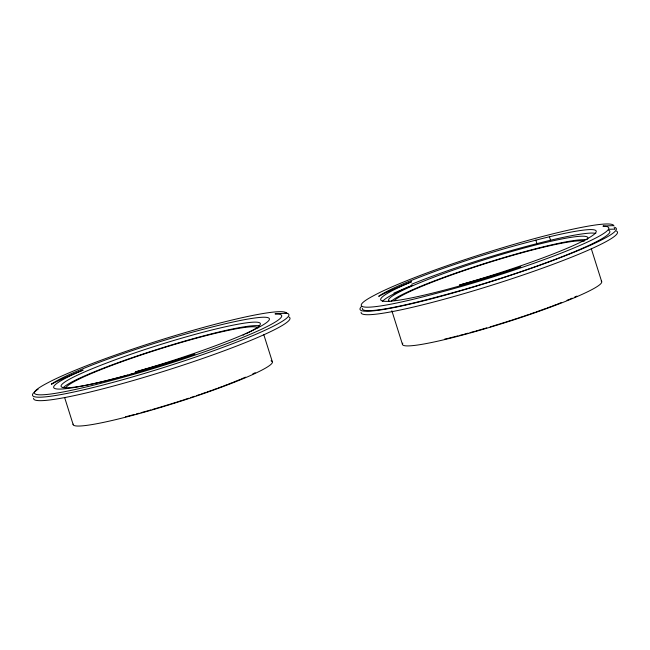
<?xml version="1.0" encoding="UTF-8"?>
<svg xmlns="http://www.w3.org/2000/svg" width="650" height="650" viewBox="0 0 650 650"><rect width="100%" height="100%" fill="white"/><g stroke="black" fill="none" stroke-linecap="round" stroke-linejoin="round"><path stroke-width="0.97" d="M408.915 286.764L412.482 285.317L409.11 286.772A115.489 11.066 -17.5 0 0 382.598 301.275M275.186 313.877L276.656 313.763A293.832 28.161 -17.5 0 1 284.976 313.341L286.796 313.316L286.39 312.869A131.601 12.61 -17.5 0 0 183.056 333.223A131.601 12.61 -17.5 0 0 47.328 383.053A125.101 11.992 -17.5 0 0 111.199 380.543A125.214 12.001 -17.5 0 0 242.019 337.707A125.214 12.001 -17.5 0 0 275.178 313.885M614.551 228.629L615.014 229.149L612.909 229.174A293.711 28.153 -17.5 0 0 608.961 229.312M591.313 248.755L601.673 281.613M549.437 236.762L550.534 240.24M535.844 240.159L536.941 243.636M391.844 310.733L402.512 344.557M263.803 334.669L272.334 361.725M64.675 397.67L73.206 424.726M391.243 301.234A104.439 10.01 -17.5 0 1 486.289 262.949A104.439 10.01 -17.5 0 1 586.097 239.793M394.241 300.641A100.774 9.661 -17.5 0 1 488.743 262.543A100.774 9.661 -17.5 0 1 584.179 241.239M601.242 281.092A104.439 10.01 -17.5 0 1 502.661 323.399A104.439 10.01 -17.5 0 1 402.829 343.135M576.908 296.091A100.774 9.661 -17.5 0 1 574.584 297.107M572.146 298.147A100.774 9.661 -17.5 0 1 570.472 298.854M569.619 299.211A100.774 9.661 -17.5 0 1 566.987 300.3M561.462 302.518A100.774 9.661 -17.5 0 1 557.424 304.094M556.595 304.411A100.774 9.661 -17.5 0 1 552.37 306.02M551.509 306.345A100.774 9.661 -17.5 0 1 547.129 307.97M546.236 308.295A100.774 9.661 -17.5 0 1 536.128 311.927M535.186 312.26A100.774 9.661 -17.5 0 1 530.408 313.918M529.449 314.251A100.774 9.661 -17.5 0 1 524.444 315.949M523.608 316.233A100.774 9.661 -17.5 0 1 518.529 317.923M517.676 318.207A100.774 9.661 -17.5 0 1 512.549 319.881M511.688 320.158A100.774 9.661 -17.5 0 1 506.529 321.815M505.668 322.083A100.774 9.661 -17.5 0 1 500.484 323.708M499.622 323.976A100.774 9.661 -17.5 0 1 493.594 325.821M492.733 326.081A100.774 9.661 -17.5 0 1 490.157 326.852M486.744 327.868A100.774 9.661 -17.5 0 1 475.8 331.029M474.833 331.297A100.774 9.661 -17.5 0 1 470.039 332.629M468.146 333.149A100.774 9.661 -17.5 0 1 464.409 334.157M463.491 334.401A100.774 9.661 -17.5 0 1 459.834 335.368M458.039 335.831A100.774 9.661 -17.5 0 1 454.496 336.733M453.619 336.952A100.774 9.661 -17.5 0 1 449.345 338.008M448.5 338.211A100.774 9.661 -17.5 0 1 444.559 339.154M63.188 387.709A104.439 10.01 -17.5 0 1 159.664 348.619A104.439 10.01 -17.5 0 1 259.707 325.926M65.674 388.221A100.774 9.661 -17.5 0 1 160.916 348.595A100.774 9.661 -17.5 0 1 257.871 328.039M271.042 360.815A104.439 10.01 -17.5 0 1 179.944 401.448A104.439 10.01 -17.5 0 1 73.141 424.093M255.214 372.702A100.774 9.661 -17.5 0 1 252.793 373.864M245.481 377.154A100.774 9.661 -17.5 0 1 241.386 378.901M240.533 379.259A100.774 9.661 -17.5 0 1 237.916 380.339M237.023 380.705A100.774 9.661 -17.5 0 1 233.342 382.184M232.399 382.558A100.774 9.661 -17.5 0 1 228.369 384.134M227.549 384.451A100.774 9.661 -17.5 0 1 223.34 386.051M222.479 386.376A100.774 9.661 -17.5 0 1 218.099 388.009M217.214 388.334A100.774 9.661 -17.5 0 1 212.688 389.976M211.77 390.309A100.774 9.661 -17.5 0 1 207.114 391.958M206.172 392.291A100.774 9.661 -17.5 0 1 201.411 393.949M200.444 394.282A100.774 9.661 -17.5 0 1 196.284 395.704M194.61 396.273A100.774 9.661 -17.5 0 1 190.385 397.678M188.687 398.239A100.774 9.661 -17.5 0 1 183.56 399.921M182.699 400.197A100.774 9.661 -17.5 0 1 177.539 401.846M176.678 402.123A100.774 9.661 -17.5 0 1 171.502 403.748M170.633 404.016A100.774 9.661 -17.5 0 1 165.466 405.6M164.604 405.86A100.774 9.661 -17.5 0 1 158.608 407.664M157.755 407.916A100.774 9.661 -17.5 0 1 152.661 409.402M150.979 409.89A100.774 9.661 -17.5 0 1 147.631 410.841M146.794 411.076A100.774 9.661 -17.5 0 1 141.034 412.685M139.141 413.205A100.774 9.661 -17.5 0 1 136.329 413.969M134.477 414.464A100.774 9.661 -17.5 0 1 130.812 415.431M129.911 415.667A100.774 9.661 -17.5 0 1 125.466 416.804M609.464 230.783A125.344 12.017 -17.5 0 1 558.48 258.099A125.344 12.017 -17.5 0 1 439.197 296.368A125.222 12.001 -17.5 0 1 362.375 308.311M608.611 230.271A125.344 12.017 -17.5 0 1 608.944 230.425M411.629 284.253A112.734 10.806 -17.5 0 1 535.023 244.132L537.404 243.514A116.407 11.156 -17.5 0 1 550.241 240.313L550.964 240.143A116.407 11.156 -17.5 0 1 590.907 233.066A112.726 10.806 -17.5 0 1 595.798 233.488M393.916 293.093A132.08 12.659 -17.5 0 1 394.599 292.793M395.289 292.484A132.08 12.659 -17.5 0 1 395.988 292.183M396.695 291.874A132.08 12.659 -17.5 0 1 397.41 291.566M398.125 291.257A132.08 12.659 -17.5 0 1 398.856 290.94M399.588 290.631A132.08 12.659 -17.5 0 1 400.327 290.314M401.074 289.998A132.08 12.659 -17.5 0 1 401.83 289.681M402.594 289.364A132.08 12.659 -17.5 0 1 403.358 289.039M404.137 288.722A132.08 12.659 -17.5 0 1 408.102 287.089M616.549 231.14A134.363 12.878 -17.5 0 1 495.958 283.896A134.363 12.878 -17.5 0 1 361.116 312.268M614.055 227.167A134.363 12.878 -17.5 0 1 490.384 281.832A134.363 12.878 -17.5 0 1 361.579 306.418M389.699 301.356A104.439 10.01 -17.5 0 1 484.323 259.748A104.439 10.01 -17.5 0 1 587.576 238.786M587.251 239.249A104.439 10.01 -17.5 0 1 587.048 239.493M289.055 317.078A134.363 12.878 -17.5 0 1 168.464 369.842A134.363 12.878 -17.5 0 1 33.621 398.206M286.114 313.016A134.363 12.878 -17.5 0 1 160.656 368.477A134.363 12.878 -17.5 0 1 35.311 391.284M35.799 390.902A134.363 12.878 -17.5 0 1 36.879 390.106M37.481 389.691A134.363 12.878 -17.5 0 1 38.114 389.269M285.114 312.869A134.363 12.878 -17.5 0 1 285.634 312.934M118.162 377.723A104.439 10.01 -17.5 0 1 72.134 377.796A104.439 10.01 -17.5 0 1 209.43 330.598A104.439 10.01 -17.5 0 1 245.879 333.824M244.018 334.709A104.439 10.01 -17.5 0 1 243.051 335.164M136.143 372.791A104.439 10.01 -17.5 0 1 129.464 374.676M127.814 375.131A104.439 10.01 -17.5 0 1 119.746 377.309M52.041 383.744L51.35 384.239A131.991 12.651 -17.5 0 1 80.949 370.947L83.143 370.061L80.982 370.996A115.611 11.082 -17.5 0 0 70.403 388.107A115.611 11.082 -17.5 0 0 193.034 354.876L194.903 354.242L189.662 355.891A171.056 16.396 -17.5 0 1 145.226 369.151L135.46 371.898L140.303 370.492A112.426 10.774 -17.5 0 0 145.949 368.834A112.848 10.814 -17.5 0 0 262.974 317.233A116.529 11.172 -17.5 0 0 222.982 324.309L222.259 324.488A116.529 11.172 -17.5 0 0 209.414 327.689L207.033 328.307A112.864 10.814 -17.5 0 0 52.041 383.744M411.385 281.84L408.013 283.294A115.489 11.066 -17.5 0 0 397.451 300.389A115.489 11.066 -17.5 0 0 519.951 267.191L520.845 266.89L516.612 268.223A171.178 16.404 -17.5 0 1 472.144 281.491L459.452 285.058L467.277 282.791A112.312 10.766 -17.5 0 0 472.916 281.133A112.726 10.806 -17.5 0 0 589.81 229.588A116.407 11.156 -17.5 0 0 549.859 236.665L549.144 236.836A116.407 11.156 -17.5 0 0 536.307 240.037L533.934 240.654A112.734 10.806 -17.5 0 0 378.682 296.327A132.08 12.659 -17.5 0 1 407.818 283.278L411.385 281.84M603.501 226.119L602.948 226.159A125.344 12.017 -17.5 0 1 568.133 250.38A125.344 12.017 -17.5 0 1 438.1 292.89A125.222 12.001 -17.5 0 1 374.173 295.401A131.722 12.626 -17.5 0 1 510.023 245.529A131.722 12.626 -17.5 0 1 613.446 225.152L613.917 225.672L611.812 225.696A293.711 28.153 -17.5 0 0 603.501 226.119"/></g></svg>
